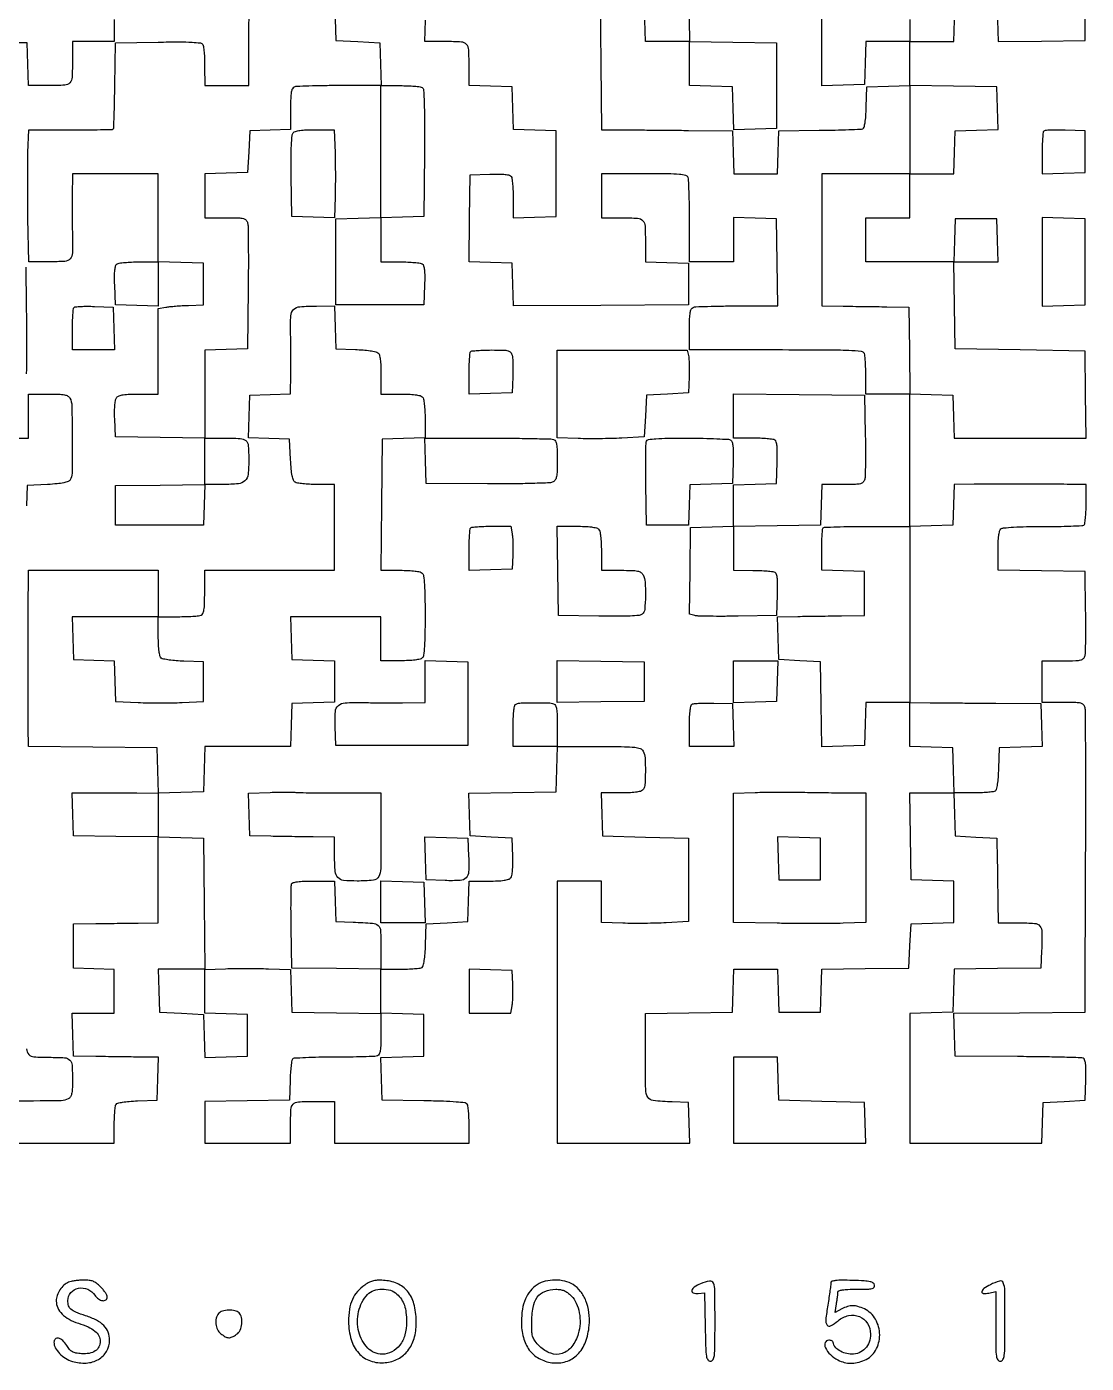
# Model space of a CAD drawing. Extents: x 156 to 936, y 95 to 969.
# Drawn here: x 479 to 936, y 95 to 671 of the extents above; entities that cross this region are included whole.
import ezdxf

# ---------------------------------------------------------------- set-up
doc = ezdxf.new("R2010")
doc.units = 0

msp = doc.modelspace()

# ---------------------------------------------------------------- linework, layer by layer
for points in [[(897.787816, 674.228074), (898.075632, 664.956148), (916.787816, 665.228074), (935.5, 665.5), (935.5, 703)], [(764.772065, 683.75), (765.044131, 665), (755.559591, 665), (746.075052, 665), (745.787526, 674.25)], [(860, 674.5), (860, 665), (850.537526, 665), (841.075052, 665), (840.787526, 655.75), (840.5, 646.5), (831.25, 646.212474), (822, 645.924948), (822, 664.924948), (822, 683.924948)]]:
    msp.add_lwpolyline(points)
for points in [[(726.5, 683.5), (726.765573, 655.25), (727.031147, 627), (736.265573, 626.942909, -0.000513), (741.072474, 626.90826, -0.000155), (748.368637, 626.845921, -0.000155), (756.548478, 626.77095, -0.000169), (764.5, 626.692909), (783.5, 626.5), (783.787526, 617.25), (784.075052, 608), (793.5, 608), (802.924948, 608), (803.212474, 617.25), (803.5, 626.5), (820.966527, 626.7261, 0.002462), (827.750087, 626.847322, 0.003696), (833.667646, 627.025995, 0.001539), (838.726185, 627.231768, 0.080844), (839.676915, 627.429515, 0.236839), (840.253534, 628.061932, 0.027582), (840.682128, 629.987394, 0.023653), (841.010207, 632.788974, 0.009092), (841.210388, 636.703415), (841.5, 645.5), (850.75, 645.787526), (860, 646.075052), (860, 627.037526), (860, 608), (841, 608), (822, 608), (822, 579.5), (822, 551), (831.25, 550.893608, -0.000291), (835.478046, 550.842519, -0.000167), (840.573437, 550.776284, -0.000167), (845.69257, 550.70632, -0.000279), (850, 550.643608), (859.5, 550.5), (859.772065, 531.75), (860.044131, 513), (850.522065, 513), (841, 513), (841, 520.918213, 0.00705), (840.955615, 524.066073, 0.008902), (840.821697, 526.9751, 0.007317), (840.631074, 529.400281, 0.06844), (840.393011, 530.418213, 0.284906), (839.15232, 531.359991, 0.013145), (833.631708, 531.735366, 0.009347), (824.076001, 531.954309, 0.001054), (802.393011, 532), (765, 532), (765, 540.893011, -0.00673), (765.062976, 545.571713, -0.034532), (765.311531, 548.154102, -0.06988), (765.782907, 549.653872, -0.192406), (766.581787, 550.393011, -0.081416), (767.75566, 550.635779, -0.002391), (772.822006, 550.821697, -0.004735), (778.806583, 550.955952, -0.00324), (785.603853, 551), (803.044131, 551), (802.772065, 569.75), (802.5, 588.5), (793.25, 588.787526), (784, 589.075052), (784, 579.537526), (784, 570), (774.5, 570), (765, 570), (765, 587.418213, 0.003244), (764.955951, 594.207024, 0.00474), (764.821697, 600.184475, 0.002396), (764.635772, 605.244542, 0.081401), (764.393011, 606.418213, 0.24904), (763.393178, 607.288503, 0.036273), (760.640441, 607.72025, 0.018295), (755.723448, 607.948927, 0.002472), (745.393011, 608), (727, 608), (727, 598.5), (727, 589), (735.893011, 589, -0.014732), (742.649006, 588.800898, -0.19511), (744.856224, 587.750156, -0.175559), (745.828717, 585.407908, -0.011491), (746, 577.955738), (746, 570.075052), (755.25, 569.787526), (764.5, 569.5), (764.5, 560.5), (764.5, 551.5), (726.787684, 551.238012), (689.075369, 550.976023), (688.787684, 560.238012), (688.5, 569.5), (679.228074, 569.787816), (669.956148, 570.075632), (670.228074, 588.787816), (670.5, 607.5), (678.914347, 607.793098, -0.008519), (682.914541, 607.864234, -0.027159), (685.5815, 607.721251, -0.039341), (687.340297, 607.389362, -0.187221), (688.149034, 606.793098, -0.110544), (688.472502, 605.893389, -0.009485), (688.732898, 603.445387, -0.01216), (688.918962, 600.480966, -0.009129), (688.984687, 597.212474), (689, 588.924948), (698.25, 589.212474), (707.5, 589.5), (707.5, 608), (707.5, 626.5), (698.287036, 626.787036), (689.074071, 627.074071), (688.787036, 636.287036), (688.5, 645.5), (679.25, 645.787526), (670, 646.075052), (670, 653.955738, 0.011516), (669.828279, 661.410229, 0.176009), (668.853421, 663.751728, 0.194755), (666.641353, 664.801631, 0.014613), (659.855485, 665), (650.924948, 665), (651.212474, 674.25)], [(517, 674.5), (517, 665), (508, 665), (499, 665), (499, 657.081787, -0.011384), (498.829682, 649.602344, -0.174757), (497.860252, 647.254332, -0.195866), (495.658129, 646.20038, -0.014889), (488.930537, 646), (480.075052, 646), (479.787526, 655.25), (479.5, 664.5), (470, 664.5)], [(612.212787, 674.726378), (612.5, 665.5), (622, 665), (631.5, 664.5), (631.787526, 655.25), (632.075052, 646), (640.287526, 645.984687, -0.008653), (643.521399, 645.922684, -0.011661), (646.44341, 645.747745, -0.008828), (648.858111, 645.503574, -0.112391), (649.711317, 645.199578, -0.240141), (650.341796, 644.131675, -0.006641), (650.611622, 638.593774, -0.00868), (650.758578, 630.450207, -0.002095), (650.711317, 616.96489), (650.5, 589.5), (641.25, 589.212474), (632, 588.924948), (632, 579.462474), (632, 570), (640.25, 569.984687, -0.00917), (643.504112, 569.918959, -0.012203), (646.45641, 569.732898, -0.00954), (648.894283, 569.472467, -0.110402), (649.793098, 569.149034, -0.187221), (650.389362, 568.340297, -0.039341), (650.721251, 566.5815, -0.027159), (650.864234, 563.914541, -0.008519), (650.793098, 559.914347), (650.5, 551.5), (631.5, 551.5), (612.5, 551.5), (612.5, 570), (612.5, 588.5), (622.21682, 588.785812), (631.93364, 589.071624), (631.967101, 617.535812), (632.000561, 646), (614.082068, 646, 0.003154), (607.101474, 645.955961, 0.004625), (600.962482, 645.821697, 0.002287), (595.759934, 645.635929, 0.081716), (594.581787, 645.393011, 0.192048), (593.783343, 644.6553, 0.07006), (593.311801, 643.160359, 0.034654), (593.06308, 640.587627, 0.006774), (593, 635.931944), (593, 627.077866), (584.25, 626.788933), (575.5, 626.5), (575, 617.5), (574.5, 608.5), (565.25, 608.212474), (556, 607.924948), (556, 598.462474), (556, 589), (564.980948, 589, -0.004688), (570.553411, 588.947756, -0.053462), (572.732073, 588.672728, -0.155867), (573.843151, 588.004233, -0.123193), (574.487784, 586.75, -0.053718), (574.691119, 585.09534, -0.001354), (574.783746, 577.523438, -0.002887), (574.817103, 568.625809, -0.001963), (574.756836, 558.5), (574.5, 532.5), (565.25, 532.212474), (556, 531.924948), (556, 512.962474), (556, 494), (563.918213, 494, -0.010726), (571.321647, 493.841162, -0.161669), (573.697051, 492.937637, -0.205585), (574.776255, 490.870965, -0.018934), (575, 484.96444, -0.023894), (574.686864, 478.415575, -0.174987), (573.365792, 475.624127, -0.173797), (570.56117, 474.310105, -0.023502), (563.967504, 474), (556.077866, 474), (555.788933, 465.25), (555.5, 456.5), (536.5, 456.5), (517.5, 456.5), (517.5, 465), (517.5, 473.5), (536.75, 473.771593), (556, 474.043186), (556, 484), (556, 493.956814), (536.75, 494.228407), (517.5, 494.5), (517.206229, 502.344796, -0.01153), (517.157498, 505.735348, -0.021342), (517.298867, 508.485252, -0.023545), (517.594776, 510.568167, -0.126804), (518.078674, 511.594796, -0.145524), (519.060853, 512.251072, -0.03848), (520.921657, 512.673265, -0.027148), (523.657348, 512.9254, -0.009406), (527.622445, 513), (536, 513), (536, 531.454687), (536, 549.909374), (539.25, 550.458774, -0.016338), (540.932722, 550.686972, -0.005182), (543.454687, 550.919024, -0.005167), (546.273082, 551.119626, -0.005727), (549, 551.254087), (555.5, 551.5), (555.5, 560.5), (555.5, 569.5), (545.75, 569.786212), (536, 570.072424), (536, 560.498686), (536, 550.924948), (526.75, 551.212474), (517.5, 551.5), (517.206902, 559.914347, -0.008519), (517.135766, 563.914541, -0.027159), (517.278749, 566.5815, -0.039341), (517.610638, 568.340297, -0.187221), (518.206902, 569.149034, -0.110402), (519.105717, 569.472467, -0.00954), (521.54359, 569.732898, -0.012203), (524.495888, 569.918959, -0.00917), (527.75, 569.984687), (536, 570), (536, 589), (536, 608), (517.5, 608), (499, 608), (498.892928, 598.25, 0.002324), (498.865958, 593.991442, 0.001688), (498.873969, 589.251429, 0.001704), (498.912094, 584.752375, 0.003733), (498.978743, 581.308058, -0.013111), (498.983155, 573.865277, -0.176226), (498.001322, 571.367271, -0.197289), (495.690895, 570.228743, -0.017071), (488.993223, 570), (480.121221, 570), (479.810611, 588.75, -0.002224), (479.715001, 596.640751, -0.001979), (479.684571, 604.844952, -0.001986), (479.715721, 612.224258, -0.006128), (479.817717, 617.211538), (480.135434, 626.923077), (498.195922, 626.923077, 0.001932), (505.146727, 626.949937, 0.003124), (511.060659, 627.032594, 0.000555), (516.273404, 627.143811, 0.193086), (516.629234, 627.295901, 0.189783), (516.784112, 627.651958, 0.000527), (516.965676, 632.968801, 0.003022), (517.12872, 638.997392, 0.001869), (517.251029, 646.084362), (517.5, 664.5), (535.926619, 664.773242, -0.003139), (545.125155, 664.85189, -0.013555), (550.589823, 664.716146, -0.01557), (554.126519, 664.421641, -0.226527), (555.161306, 663.773242, -0.110913), (555.48003, 662.885205, -0.009356), (555.736503, 660.450577, -0.012063), (555.919865, 657.502688, -0.009035), (555.984687, 654.25), (556, 646), (565.5, 646), (575, 646), (575, 664.333333, -0.00326), (575.046119, 671.40708, -0.005158), (575.187717, 677.468967, -0.001498)], [(460, 190), (517, 190), (517.015313, 197.75, -0.009121), (517.07711, 200.806269, -0.012155), (517.251296, 203.57771, -0.009471), (517.494844, 205.866303, -0.110752), (517.797157, 206.706033, -0.192561), (518.533237, 207.236162, -0.02067), (520.63313, 207.666992, -0.020911), (523.460658, 208.005667, -0.010674), (527.031844, 208.206033), (535.5, 208.5), (535.787526, 217.75), (536.075052, 227), (527.287526, 227.106392, -0.000252), (523.238483, 227.157453, -0.000139), (518.290711, 227.223716, -0.000139), (513.275305, 227.29367, -0.000223), (509, 227.356392), (499.5, 227.5), (499.212474, 236.75), (498.924948, 246), (507.962474, 246), (517, 246), (517, 255.461067), (517, 264.922134), (508.25, 265.211067), (499.5, 265.5), (499.5, 275), (499.5, 284.5), (509, 284.643608, -0.000218), (513.272687, 284.706331, -0.000136), (518.279688, 284.776284, -0.000137), (523.215497, 284.842549, -0.000248), (527.25, 284.893608), (536, 285), (536, 303.536212), (536, 322.072424), (545.75, 321.786212), (555.5, 321.5), (555.765573, 293.25), (556.031147, 265), (545.978047, 265), (535.924948, 265), (536.212474, 255.75), (536.5, 246.5), (546, 246), (555.5, 245.5), (555.788016, 236.212977), (556.076031, 226.925954), (565.288016, 227.212977), (574.5, 227.5), (574.5, 236.5), (574.5, 245.5), (565.25, 245.787526), (556, 246.075052), (556, 255.5), (556, 264.924948), (564.97907, 265.212474, -0.005383), (569.101282, 265.300066, -0.00303), (574.106551, 265.322197, -0.003023), (579.159807, 265.283372, -0.004941), (583.442441, 265.18224), (592.926742, 264.86448), (593.213371, 255.68224), (593.5, 246.5), (612.75, 246.228407), (632, 245.956814), (632, 237.085396, -0.007083), (631.935807, 232.554361, -0.032145), (631.691749, 229.926298, -0.059769), (631.248024, 228.361207, -0.204983), (630.506166, 227.64074, -0.081706), (629.391267, 227.410838, -0.002225), (624.40274, 227.231881, -0.004554), (618.519883, 227.100667, -0.0031), (611.826267, 227.053852, 0.004215), (605.182972, 226.992569, 0.006566), (599.460743, 226.816346, 0.002406), (594.566797, 226.577675, 0.185033), (593.864492, 226.264492, 0.161389), (593.545252, 225.628768, 0.007609), (593.230169, 223.221419, 0.011873), (592.963526, 220.305251, 0.008199), (592.794391, 216.994391), (592.5, 208.5), (574.25, 208.227441), (556, 207.954883), (556, 198.977441), (556, 190), (574.5, 190), (593, 190), (593, 197.418213, -0.01257), (593.178205, 204.50542, -0.179949), (594.159562, 206.785965, -0.190034), (596.370658, 207.807402, -0.014293), (603.106989, 208), (612, 208), (612, 199), (612, 190), (641, 190), (670, 190), (669.984687, 197.75, 0.009266), (669.921975, 200.807708, 0.012305), (669.745063, 203.583601, 0.009669), (669.497516, 205.875507, 0.110202), (669.190449, 206.726088, 0.223435), (668.222567, 207.339909, 0.01141), (664.426015, 207.731244, 0.01247), (658.909881, 208.034694, 0.003691), (650.455762, 208.226088), (632.5, 208.5), (632.212977, 217.711984), (631.925954, 226.923969), (641.212977, 227.211984), (650.5, 227.5), (650.5, 236.5), (650.5, 245.5), (641.25, 245.787526), (632, 246.075052), (632, 255.537526), (632, 265), (640.25, 265.015313, 0.008591), (643.498009, 265.077158, 0.011595), (646.431384, 265.251635, 0.008743), (648.855762, 265.495093, 0.112618), (649.707902, 265.798312, 0.195149), (650.24575, 266.552989, 0.020215), (650.673305, 268.737125, 0.020298), (651.008289, 271.707636, 0.009786), (651.207902, 275.532999), (651.5, 284.5), (660.5, 285), (669.5, 285.5), (669.788933, 294.25), (670.077866, 303), (678.416488, 303, 0.009474), (682.360338, 303.074737, 0.027227), (685.085567, 303.327094, 0.03855), (686.940872, 303.749463, 0.145302), (687.921326, 304.405204, 0.126804), (688.405224, 305.431833, 0.023545), (688.701133, 307.514748, 0.021342), (688.842502, 310.264652, 0.01153), (688.793771, 313.655204), (688.5, 321.5), (679.5, 322), (670.5, 322.5), (670.212768, 331.727798), (669.925536, 340.955596), (688.712768, 341.227798), (707.5, 341.5), (707.786212, 351.25), (708.072424, 361), (726.001028, 361, -0.002155), (736.960232, 360.952766, -0.023261), (741.384548, 360.708594, -0.064996), (743.720129, 360.158147, -0.181488), (744.964816, 359.065741, -0.107088), (745.817478, 356.078409, -0.018612), (745.979465, 350.178425, -0.015314), (745.740238, 344.259859, -0.180517), (744.8, 342.2, -0.145015), (743.858679, 341.688958, -0.021051), (741.684979, 341.321964, -0.020283), (738.809501, 341.078116, -0.01101), (735.262474, 341), (726.924948, 341), (727.212474, 331.75), (727.5, 322.5), (746, 322), (764.5, 321.5), (764.5, 303.5), (764.5, 285.5), (755, 285, -0.006705), (750.692462, 284.831176, -0.004022), (745.573437, 284.74047, -0.004027), (740.478127, 284.732216, -0.007), (736.25, 284.81862), (727, 285.13724), (727, 294.06862), (727, 303), (717.5, 303), (708, 303), (708, 246.5), (708, 190), (736.538933, 190), (765.077866, 190), (764.788933, 198.75), (764.5, 207.5), (757.5, 207.754332, -0.016278), (749.347308, 208.316693, -0.239933), (747.005638, 209.82552, -0.128875), (746.106647, 213.059826, -0.003693), (746, 227.496987), (746, 245.955869), (764.75, 246.227935), (783.5, 246.5), (783.787526, 255.75), (784.075052, 265), (793.5, 265), (802.924948, 265), (803.212474, 255.75), (803.5, 246.5), (812.5, 246.5), (821.5, 246.5), (821.787236, 255.728072), (822.074471, 264.956143), (840.787236, 265.228072), (859.5, 265.5), (860, 275), (860.5, 284.5), (869.75, 284.787526), (879, 285.075052), (879, 294), (879, 302.924948), (869.75, 303.212474), (860.5, 303.5), (860.227935, 322.25), (859.955869, 341), (869.440409, 341), (878.924948, 341), (879.212474, 331.75), (879.5, 322.5), (888.5, 322), (897.5, 321.5), (897.670976, 312, -0.000662), (897.742218, 307.72731, -0.000413), (897.814941, 302.720312, -0.000414), (897.878466, 297.784501, -0.000753), (897.920976, 293.75), (898, 285), (906.980948, 285, -0.017192), (913.752097, 284.767116, -0.20709), (916.017836, 283.595696, -0.171789), (916.939951, 281.02952, -0.011142), (916.798618, 272.988223), (916.5, 265.5), (897.787236, 265.228072), (879.074471, 264.956143), (878.787236, 255.728072), (878.5, 246.5), (869.25, 246.212474), (860, 245.924948), (860, 217.962474), (860, 190), (888.461067, 190), (916.922134, 190), (917.211067, 198.75), (917.5, 207.5), (926.5, 208), (935.5, 208.5), (935.789171, 217.266353, 0.006923), (935.874706, 221.737252, 0.031587), (935.724384, 224.331896, 0.05872), (935.34855, 225.878878, 0.215432), (934.656668, 226.578255, 0.084391), (933.538411, 226.802637, 0.000928), (925.760283, 227.018802, 0.00287), (916.767815, 227.200363, 0.001862), (906.367496, 227.311901), (879.5, 227.5), (879.212681, 236.734363), (878.925362, 245.968727), (907.212681, 246.234363), (935.5, 246.5), (935.773353, 311, 0.0008), (935.838997, 335.887072, 0.001267), (935.807077, 357.214063, 0.00027), (935.721383, 375.962205, 0.057926), (935.504301, 377.75, 0.122696), (934.850316, 379.003959, 0.154689), (933.732751, 379.672269, 0.053344), (931.549255, 379.947567, 0.004708), (925.980948, 380), (917, 380), (917, 389), (917, 398), (925.980948, 398, 0.004723), (931.546285, 398.052569, 0.05326), (933.733241, 398.32806, 0.153853), (934.855448, 398.996239, 0.122337), (935.516124, 400.25, 0.054093), (935.724896, 401.805286, 0.002845), (935.823778, 406.832812, 0.00446), (935.854068, 412.824029, 0.003227), (935.785177, 419.5), (935.5, 436.5), (916.75, 436.772065), (898, 437.044131), (898, 445.399621, -0.010029), (898.075369, 449.156896, -0.023875), (898.320385, 451.938604, -0.029204), (898.707951, 453.911367, -0.157712), (899.285523, 454.822, -0.152615), (900.427684, 455.291266, -0.006939), (904.696615, 455.603715, -0.009969), (910.220215, 455.820614, -0.004828), (917.291124, 455.888889, 0.003431), (923.771027, 455.933358, 0.005239), (929.391783, 456.06942, 0.002047), (934.200439, 456.255964, 0.128375), (935.005601, 456.503461, 0.218923), (935.399149, 457.096126, 0.01144), (935.707895, 459.417042, 0.016347), (935.927867, 462.280057, 0.010998), (936, 465.559017), (936, 474), (927.75, 474.065134, 0.000915), (916.80417, 474.13153, 0.000876), (905.700205, 474.159117, 0.000915), (895.577626, 474.148001, 0.001977), (887.788933, 474.094396), (879.077866, 474), (878.788933, 465.25), (878.5, 456.5), (869.25, 456.212474), (860, 455.924948), (860, 484.5), (860, 513.075052), (869.25, 512.787526), (878.5, 512.5), (878.787526, 503.25), (879.075052, 494), (907.559591, 494), (936.044131, 494), (935.772065, 512.75), (935.5, 531.5), (907.5, 532), (879.5, 532.5), (879.227935, 551.25), (878.955869, 570), (888.515461, 570), (898.075052, 570), (897.787526, 579.25), (897.5, 588.5), (888.5, 588.5), (879.5, 588.5), (879.212474, 579.25), (878.924948, 570), (859.962474, 570), (841, 570), (841, 579.5), (841, 589), (850.5, 589), (860, 589), (860, 598.5), (860, 608), (869.462474, 608), (878.924948, 608), (879.212474, 617.25), (879.5, 626.5), (888.787023, 626.788016), (898.074046, 627.076031), (897.787023, 636.288016), (897.5, 645.5), (878.75, 645.772065), (860, 646.044131), (860, 655.522065), (860, 665), (869.462474, 665), (878.924948, 665), (879.212474, 674.25)], [(478.833545, 567.770106, -0.000586), (479.053557, 552.916374, -0.00308), (479.169882, 537.359437, -0.00305), (479.095222, 521.75)], [(470, 494), (480, 494), (480, 503.5), (480, 513), (488.464816, 513, -0.007043), (493.098911, 512.934717, -0.040111), (495.546769, 512.668446, -0.084103), (496.993602, 512.12989, -0.13971), (497.892275, 511.201287, -0.119378), (498.724937, 507.990793, -0.00329), (498.863609, 493.474729, -0.00297), (498.820181, 478.847477, -0.13666), (497.996922, 475.990387, -0.166373), (497.115903, 475.264897, -0.039252), (495.257612, 474.729137, -0.027352), (492.451272, 474.312055, -0.009007), (488.289338, 474), (479.5, 473.5), (479.211067, 464.75)], [(479.169516, 230.606774, 0.173918), (480.134562, 228.257297, 0.196524), (482.3277, 227.201771, 0.015117), (489, 227, -0.014129), (495.625256, 226.812748, -0.184867), (497.828636, 225.823177, -0.183853), (498.814208, 223.612818, -0.013947), (499, 216.953396, -0.009764), (498.927673, 213.250138, -0.048364), (498.646011, 211.187399, -0.093032), (498.083063, 209.919623, -0.11956), (497.135053, 209.072278, -0.120266), (494.139701, 208.301011, -0.001024), (470.117256, 208.0468, -0.001282)]]:
    msp.add_lwpolyline(points, format="xyb")
for points in [[(802.5, 646), (802.5, 627.5), (793.288016, 627.212977), (784.076031, 626.925954), (783.788016, 636.212977), (783.5, 645.5), (774.25, 645.787526), (765, 646.075052), (765, 655.559591), (765, 665.044131), (783.75, 664.772065), (802.5, 664.5)], [(917, 570), (917, 550.924948), (926.25, 551.212474), (935.5, 551.5), (935.5, 570), (935.5, 588.5), (926.25, 588.787526), (917, 589.075052)], [(745.5, 389), (745.5, 380.5), (726.75, 380.227935), (708, 379.955869), (708, 389), (708, 398.044131), (726.75, 397.772065), (745.5, 397.5)], [(802.788933, 389.25), (802.5, 380.5), (793.25, 380.212474), (784, 379.924948), (784, 388.962474), (784, 398), (793.538933, 398), (803.077866, 398)], [(803.211971, 312.788029), (803.5, 303.5), (812.5, 303.5), (821.5, 303.5), (821.5, 312.5), (821.5, 321.5), (812.211971, 321.788029), (802.923942, 322.076058)], [(650.788933, 293.75), (651.077866, 285), (641.538933, 285), (632, 285), (632, 294.037526), (632, 303.075052), (641.25, 302.787526), (650.5, 302.5)], [(784, 208.5), (784, 190), (812.538933, 190), (841.077866, 190), (840.788933, 198.75), (840.5, 207.5), (822, 208), (803.5, 208.5), (803.212474, 217.75), (802.924948, 227), (793.462474, 227), (784, 227)]]:
    msp.add_lwpolyline(points, close=True)
for points in [[(612.183587, 617.075991, -0.004672), (612.284114, 612.614482, -0.002923), (612.322449, 607.390212, -0.002933), (612.299933, 602.24294, -0.005339), (612.211984, 598.038968), (611.923969, 588.925954), (602.711984, 589.212977), (593.5, 589.5), (593.285999, 606.940913, -0.004306), (593.257989, 614.601155, -0.010385), (593.403766, 620.266298, -0.008096), (593.668561, 624.484768, -0.154677), (594.158444, 625.690913, -0.155054), (595.082057, 626.28346, -0.031097), (597.022289, 626.677942, -0.024624), (599.781265, 626.924619, -0.009984), (603.556031, 627), (611.867173, 627)], [(917.702644, 626.369311, 0.173388), (917.422777, 625.777963, 0.006353), (917.206402, 623.267253, 0.010931), (917.050962, 620.245903, 0.007385), (917, 616.795808), (917, 607.924948), (926.25, 608.212474), (935.5, 608.5), (935.5, 617.5), (935.5, 626.5), (926.952644, 626.785977, 0.007913), (923.626528, 626.84459, 0.011703), (920.709672, 626.781547, 0.007016), (918.290922, 626.638564, 0.179987)], [(612.212474, 541.75), (612.5, 532.5), (620.950164, 532.206324, -0.011302), (624.281363, 532.015093, -0.014976), (627.299919, 531.682026, -0.012295), (629.772011, 531.271826, -0.126595), (630.700164, 530.833879, -0.156365), (631.287489, 529.913227, -0.030268), (631.679019, 527.952749, -0.024242), (631.92478, 525.171204, -0.009913), (632, 521.377555), (632, 513), (640.3, 513, -0.011084), (643.828493, 512.92177, -0.020332), (646.693122, 512.677711, -0.021091), (648.860329, 512.310542, -0.144849), (649.8, 511.8, -0.144849), (650.310542, 510.860329, -0.021091), (650.677711, 508.693122, -0.020332), (650.92177, 505.828493, -0.011084), (651, 502.3), (651, 494), (677.918213, 494, -0.002105), (688.349147, 493.956086, -0.003219), (697.39385, 493.821697, -0.001141), (705.185299, 493.637974, -0.085344), (706.418213, 493.393011, -0.187357), (707.210871, 492.673841, -0.072351), (707.684529, 491.240199, -0.036286), (707.935508, 488.790701, -0.007391), (708, 484.428195, -0.007163), (707.934399, 479.849336, -0.040769), (707.666908, 477.430633, -0.085355), (707.12482, 475.998863, -0.137651), (706.190531, 475.101969, -0.113634), (704.694936, 474.69593, -0.002754), (697.487613, 474.455871, -0.005571), (688.673619, 474.309141, -0.003108), (677.940531, 474.316785), (651.5, 474.5), (651.213341, 484.287041), (650.926682, 494.074081), (641.713341, 493.787041), (632.5, 493.5), (632.234427, 465.25), (631.968853, 437), (640.284427, 437, -0.011053), (643.820611, 436.921818, -0.020312), (646.689743, 436.677846, -0.021074), (648.859644, 436.31075, -0.144918), (649.8, 435.8, -0.169764), (650.377171, 434.602345, -0.01182), (650.714912, 430.822588, -0.012304), (650.935516, 425.428325, -0.004067), (651, 417.5, -0.004067), (650.935516, 409.571675, -0.012304), (650.714912, 404.177412, -0.01182), (650.377171, 400.397655, -0.169764), (649.8, 399.2, -0.144849), (648.860329, 398.689458, -0.021091), (646.693122, 398.322289, -0.020332), (643.828493, 398.07823, -0.011084), (640.3, 398), (632, 398), (632, 407.5), (632, 417), (612.462474, 417), (592.924948, 417), (593.212474, 407.75), (593.5, 398.5), (602.75, 398.212474), (612, 397.924948), (612, 389), (612, 380.075052), (602.75, 379.787526), (593.5, 379.5), (593.212474, 370.25), (592.924948, 361), (574.498686, 361), (556.072424, 361), (555.786212, 351.25), (555.5, 341.5), (545.75, 341.213788), (536, 340.927576), (536, 331.465459), (536, 322.003343), (517.75, 322.251671), (499.5, 322.5), (499.212474, 331.75), (498.924948, 341), (508.212474, 341.093918, -0.002292), (512.440417, 341.117289, -0.001345), (517.499906, 341.108453, -0.001345), (522.559358, 341.072398, -0.002292), (526.787206, 341.011515), (536.074412, 340.835194), (535.787206, 350.667597), (535.5, 360.5), (507.75, 360.765819), (480, 361.031637), (479.934866, 369.265819, -0.000988), (479.86771, 380.582978, -0.000842), (479.840553, 392.522953, -0.000792), (479.853129, 405.203334, -0.000649), (479.905604, 418.75), (480, 437), (508, 437), (536, 437), (536, 427), (536, 417), (544.418213, 417, 0.006641), (547.757628, 417.044357, 0.008515), (550.828225, 417.178303, 0.006804), (553.386579, 417.368566, 0.069754), (554.418213, 417.606989, 0.196891), (555.222504, 418.364137, 0.067576), (555.691745, 419.926179, 0.033028), (555.938279, 422.632466, 0.006203), (556, 427.606989), (556, 437), (584, 437), (612, 437), (612, 455.5), (612, 474), (604.25, 474.015313, -0.011197), (601.172568, 474.090323, -0.014181), (598.335938, 474.303824, -0.012226), (595.992877, 474.605231, -0.102852), (595, 474.975975, -0.163338), (594.26927, 475.871102, -0.039565), (593.730792, 477.731653, -0.027446), (593.31272, 480.540551, -0.009013), (593, 484.710662), (592.5, 493.5), (583.712997, 493.789473), (574.925993, 494.078945), (575.212997, 503.289473), (575.5, 512.5), (584.25, 512.788933), (593, 513.077866), (593.122144, 521.788933, 0.00309), (593.15347, 525.784372, 0.001746), (593.144594, 530.628082, 0.001743), (593.101552, 535.513192, 0.002862), (593.027048, 539.647092, -0.018983), (593.127732, 546.728397, -0.183811), (594.319914, 549.428835, -0.180605), (597.016422, 550.679016, -0.01821), (604.212474, 550.969591), (611.924948, 551)], [(516.787526, 541.25), (517.075052, 532), (508.037526, 532), (499, 532), (499, 540.833333, -0.007429), (499.05105, 544.269125, -0.010988), (499.206746, 547.278621, -0.006414), (499.423524, 549.778731, -0.173222), (499.703816, 550.370483, -0.17855), (500.286747, 550.639255, -0.007766), (502.564452, 550.783202, -0.012381), (505.319749, 550.846095, -0.008434), (508.453816, 550.787149), (516.5, 550.5)], [(688.53186, 529.729083, -0.045288), (688.735265, 528.430652, -0.00895), (688.846004, 526.075142, -0.009416), (688.874264, 523.317546, -0.008627), (688.800912, 520.479083), (688.5, 513.5), (679.25, 513.212474), (670, 512.924948), (670, 521.795808, -0.007009), (670.048332, 525.243385, -0.010438), (670.195833, 528.256685, -0.00583), (670.400781, 530.767459, -0.174822), (670.666667, 531.333333, -0.173043), (671.226591, 531.598788, -0.00648), (673.57982, 531.804167, -0.011049), (676.413417, 531.951642, -0.007476), (679.647615, 532, -0.005348), (684.764113, 531.945275, -0.057278), (686.818035, 531.664578, -0.156921), (687.887372, 530.991836, -0.113491)], [(764.544203, 529.679903, -0.045743), (764.743032, 528.403091, -0.008792), (764.84963, 526.060695, -0.009297), (764.875177, 523.313941, -0.008449), (764.800912, 520.479083), (764.5, 513.5), (755.5, 513), (746.5, 512.5), (746, 503.5), (745.5, 494.5), (735.767377, 494, -0.006439), (731.386267, 493.831458, -0.004007), (726.244858, 493.74116, -0.004019), (721.171344, 493.733499, -0.007263), (717.017377, 493.820969), (708, 494.141938), (708, 513.021789), (708, 531.901639), (735.993291, 531.901639), (763.986583, 531.901639)], [(840.785177, 495.5, -0.003227), (840.854068, 488.824029, -0.00446), (840.823778, 482.832812, -0.002845), (840.724896, 477.805286, -0.054093), (840.516124, 476.25, -0.121966), (839.856783, 474.996552, -0.153993), (838.737651, 474.3284, -0.053456), (836.558163, 474.052686, -0.004756), (831.019881, 474), (822.077866, 474), (821.788933, 465.25), (821.5, 456.5), (802.75, 456.227935), (784, 455.955869), (784, 446.477935), (784, 437), (792.25, 436.984687, -0.009158), (795.503986, 436.919039, -0.01219), (798.455895, 436.733216, -0.009524), (800.89348, 436.473134, -0.110447), (801.791346, 436.150117, -0.190691), (802.391596, 435.324421, -0.03736), (802.721257, 433.481964, -0.025891), (802.863419, 430.674656, -0.007874), (802.791346, 426.41543), (802.5, 417.5), (786, 417.214485, -0.003365), (779.514086, 417.145908, -0.004617), (773.679482, 417.177364, -0.00302), (768.787725, 417.278471, -0.0538), (767.228025, 417.489052), (764.95605, 418.049135), (765.228025, 436.774567), (765.5, 455.5), (774.75, 455.787526), (784, 456.075052), (784, 465), (784, 473.924948), (793.25, 474.212474), (802.5, 474.5), (802.791346, 483.41543, 0.007874), (802.863419, 487.674656, 0.025891), (802.721257, 490.481964, 0.03736), (802.391596, 492.324421, 0.190691), (801.791346, 493.150117, 0.110447), (800.89348, 493.473134, 0.009524), (798.455895, 493.733216, 0.01219), (795.503986, 493.919039, 0.009158), (792.25, 493.984687), (784, 494), (784, 503.515573), (784, 513.031147), (812.25, 512.765573), (840.5, 512.5)], [(782.791346, 493.150117, -0.190691), (783.391596, 492.324421, -0.03736), (783.721257, 490.481964, -0.025891), (783.863419, 487.674656, -0.007874), (783.791346, 483.41543), (783.5, 474.5), (774.288393, 474.212982), (765.076786, 473.925964), (764.788393, 465.212982), (764.5, 456.5), (755.5, 456.5), (746.5, 456.5), (746.225464, 473.964868, -0.00274), (746.155987, 480.750713, -0.004104), (746.176436, 486.676938, -0.001758), (746.253208, 491.73586, -0.087149), (746.444079, 492.714868, -0.272765), (747.276729, 493.377001, -0.016982), (750.535033, 493.721308, -0.014693), (755.616447, 493.93452, -0.003359), (764.218615, 493.984687, -0.004414), (770.934479, 493.919446, -0.006591), (776.802926, 493.733216, -0.00313), (781.769981, 493.47885, -0.127667)], [(688.515505, 452.75, -0.028289), (688.728227, 451.094853, -0.009836), (688.852282, 448.692187, -0.009734), (688.885353, 446.035476, -0.011185), (688.810818, 443.5), (688.5, 437.5), (679.25, 437.212474), (670, 436.924948), (670, 445.795808, -0.007009), (670.048332, 449.243385, -0.010438), (670.195833, 452.256685, -0.00583), (670.400781, 454.767459, -0.174822), (670.666667, 455.333333, -0.172953), (671.226294, 455.598767, -0.006513), (673.572106, 455.804167, -0.011079), (676.397224, 455.951641, -0.007499), (679.621354, 456), (687.909374, 456)], [(725.8, 454.8, -0.144849), (726.310542, 453.860329, -0.021091), (726.677711, 451.693122, -0.020332), (726.92177, 448.828493, -0.011084), (727, 445.3), (727, 437), (735.464816, 437, -0.006724), (740.241493, 436.935765, -0.043519), (742.632503, 436.6623, -0.095437), (744.034129, 436.084258, -0.125133), (744.964816, 435.065741, -0.106781), (745.872686, 431.89229, -0.021577), (746.00678, 425.995696, -0.017557), (745.679997, 420.115843, -0.199444), (744.618471, 418.098322, -0.151969), (743.323087, 417.56419, -0.010742), (739.372241, 417.295194, -0.01151), (733.824314, 417.16492, -0.00406), (725.868471, 417.225877), (708.5, 417.5), (708.228407, 436.75), (707.956814, 456), (716.278407, 456, -0.011041), (719.817564, 455.921836, -0.020304), (722.688436, 455.677898, -0.021068), (724.859379, 455.31083, -0.144945)], [(860, 417.965389), (860, 380), (868.75, 379.913592, 0.000201), (873.384629, 379.869685, 0.000056), (880.657812, 379.804511, 0.000056), (888.89259, 379.732562, 0.000059), (897, 379.663592), (916.5, 379.5), (916.787023, 370.288016), (917.074046, 361.076031), (907.787023, 360.788016), (898.5, 360.5), (898.207902, 351.532999, -0.009786), (898.008289, 347.707636, -0.020298), (897.673305, 344.737125, -0.020215), (897.24575, 342.552989, -0.195149), (896.707902, 341.798312, -0.112486), (895.856556, 341.495125, -0.008794), (893.442021, 341.251635, -0.011635), (890.520344, 341.07716, -0.008629), (887.286212, 341.015313), (879.072424, 341), (878.786212, 350.75), (878.5, 360.5), (869.25, 360.787526), (860, 361.075052), (860, 370.537526), (860, 380), (850.537526, 380), (841.075052, 380), (840.787526, 370.75), (840.5, 361.5), (831.272703, 361.212775), (822.045405, 360.925549), (821.772703, 379.212775), (821.5, 397.5), (812.5, 398), (803.5, 398.5), (803.212474, 407.75), (802.924948, 417), (811.712474, 417.128301, -0.000211), (815.79526, 417.186185, -0.000112), (820.856164, 417.254662, -0.000111), (826.032058, 417.322383, -0.000173), (830.5, 417.378301), (840.5, 417.5), (840.5, 427), (840.5, 436.5), (831.25, 436.787526), (822, 437.075052), (822, 445.870859, -0.006643), (822.045388, 449.286842, -0.009951), (822.183983, 452.266881, -0.005333), (822.376198, 454.7569, -0.176214), (822.626325, 455.292992, -0.188796), (823.207129, 455.546947, -0.001437), (828.465934, 455.737017, -0.005048), (834.537988, 455.877653, -0.003187), (841.626325, 455.925047), (860, 455.930777)], [(499.212474, 407.75), (499.5, 398.5), (508.211627, 398.211627), (516.923254, 397.923254), (517.211627, 389.211627), (517.5, 380.5), (527.268085, 380, 0.007925), (531.677833, 379.844307, 0.00486), (536.87867, 379.79375, 0.004872), (542.028549, 379.843928, 0.008655), (546.268085, 380), (555.5, 380.5), (555.5, 389), (555.5, 397.5), (547.049836, 397.793676, -0.011302), (543.718637, 397.984907, -0.014976), (540.700081, 398.317974, -0.012295), (538.227989, 398.728174, -0.126595), (537.299836, 399.166121, -0.156365), (536.712511, 400.086773, -0.030268), (536.320981, 402.047251, -0.024242), (536.07522, 404.828796, -0.009913), (536, 408.622445), (536, 417), (517.462474, 417), (498.924948, 417)], [(669.5, 379.5), (669.5, 361.5), (641, 361.5), (612.5, 361.5), (612.210468, 369.693659, -0.026723), (612.325194, 376.027472, -0.196229), (613.640289, 378.687994, -0.16974), (616.558467, 379.880407, -0.019002), (623.839686, 379.979716, 0.003302), (627.467182, 379.915298, 0.001593), (632.113845, 379.878288, 0.00158), (636.957968, 379.870451, 0.002267), (641.25, 379.896533), (651, 380), (651, 389.037526), (651, 398.075052), (660.25, 397.787526), (669.5, 397.5)], [(706.418213, 379.393011, -0.192406), (707.217093, 378.653872, -0.06988), (707.688469, 377.154102, -0.034532), (707.937024, 374.571713, -0.00673), (708, 369.893011), (708, 361), (698.5, 361), (689, 361), (689, 369.916667, -0.008266), (689.067874, 374.021966, -0.024717), (689.299188, 376.819848, -0.032039), (689.668333, 378.679382, -0.236055), (690.25, 379.337719, -0.087965), (692.448695, 379.801874, -0.007288), (698.311475, 379.907393, -0.007415), (704.167873, 379.84057, -0.085248)], [(783.787526, 370.25), (784.075052, 361), (774.537526, 361), (765, 361), (765, 369.916667, -0.008303), (765.068099, 374.017187, -0.024614), (765.299725, 376.820826, -0.031738), (765.669018, 378.689569, -0.232986), (766.25, 379.356866, -0.08407), (767.100026, 379.554893, -0.00628), (769.482813, 379.670739, -0.008556), (772.344709, 379.724863, -0.006392), (775.5, 379.690199), (783.5, 379.5)], [(614.081787, 341), (632, 341), (632, 322.616631, -0.003907), (631.888651, 308.366741, -0.117736), (631.008032, 304.918251, -0.252182), (628.702777, 303.366998, -0.023982), (621.684259, 303.013655, -0.02558), (615.876319, 303.297316, -0.183742), (613.410133, 304.529588, -0.167168), (612.259874, 307.156598, -0.020362), (612, 313.535184), (612, 322), (602.75, 322.051866, -0.001265), (598.556383, 322.08599, -0.000758), (593.573438, 322.146698, -0.000758), (588.614249, 322.222157, -0.00132), (584.5, 322.301866), (575.5, 322.5), (575.212977, 331.711984), (574.925954, 340.923969), (584.212977, 341.245357, -0.003281), (587.867373, 341.347818, -0.004472), (591.16315, 341.389097, -0.002984), (593.925968, 341.382502, -0.050366), (594.831787, 341.283373, 0.047857), (595.826967, 341.16942, 0.000912), (601.035837, 341.083241, 0.002206), (607.118858, 341.020532, 0.001474)], [(831.75, 341.063793), (841, 341), (841, 313.036212), (841, 285.072424), (831.25, 284.786212, -0.005573), (826.247186, 284.695144, -0.001813), (818.85625, 284.669796, -0.001807), (810.643566, 284.70109, -0.002035), (802.75, 284.791817), (784, 285.083634), (784, 313.004291), (784, 340.924948), (793.25, 341.212474, -0.004156), (797.51219, 341.309506, -0.002297), (802.720312, 341.360841, -0.002289), (807.999661, 341.364454, -0.003681), (812.5, 341.313793, 0.000868), (817.000323, 341.237811, 0.00054), (822.279688, 341.163546, 0.000542), (827.487862, 341.101549, 0.000981)], [(669.793771, 313.655204, -0.019645), (669.781389, 306.978805, -0.185166), (668.666193, 304.394058, -0.189669), (666.123234, 303.251102, -0.020771), (659.596055, 303.212045), (651.5, 303.5), (651.211971, 312.788029), (650.923942, 322.076058), (660.211971, 321.788029), (669.5, 321.5)], [(612.211067, 294.25), (612.5, 285.5), (620, 285.24697, -0.008662), (628.399238, 284.817832, -0.167509), (630.76621, 283.816233, -0.199148), (631.812795, 281.623942, -0.013062), (632, 274.459355), (632, 264.956814), (612.75, 265.228407), (593.5, 265.5), (593.26398, 283, -0.002512), (593.206464, 289.796851, -0.003774), (593.23084, 295.726562, -0.001568), (593.30586, 300.797076, -0.082915), (593.482595, 301.75, -0.24473), (594.11988, 302.334165, -0.032601), (595.968484, 302.702609, -0.024819), (598.772767, 302.932865, -0.008075), (602.929682, 303), (611.922134, 303)], [(670, 255.537526), (670, 246), (678.954687, 246), (687.909374, 246), (688.515505, 249.25, 0.028289), (688.728227, 250.905147, 0.009836), (688.852282, 253.307812, 0.009734), (688.885353, 255.964524, 0.011185), (688.810818, 258.5), (688.5, 264.5), (679.25, 264.787526), (670, 265.075052)], [(497.356999, 130.008419, 0.087381), (495.329625, 128.743334, 0.063599), (493.590588, 126.7265, 0.063181), (492.403738, 124.321006, 0.083229), (492, 121.912352, 0.108294), (492.648439, 118.953577, 0.08862), (494.503266, 116.289931, 0.073594), (497.516332, 114.052079, 0.046668), (501.554338, 112.351349, -0.029786), (505.757374, 110.745678, -0.06552), (508.674734, 108.935592, -0.091904), (510.395234, 106.898435, -0.130237), (511, 104.616032, -0.118708), (510.41686, 102.194451, -0.128115), (508.804289, 100.383298, -0.104892), (506.220685, 99.352951, -0.060663), (502.865872, 99.187508, -0.027239), (500.493082, 99.488957, -0.081596), (498.958801, 100.038018, -0.089338), (497.759084, 101.017538, -0.036978), (496.513666, 102.71148, 0.061947), (494.779923, 104.838919, 0.128357), (492.920872, 105.873813, 0.259966), (491.593285, 105.52628, 0.204296), (491, 104.134859, 0.127823), (491.607675, 101.796683, 0.064939), (493.430568, 99.339289, 0.060176), (496.030054, 97.225719, 0.067944), (498.957187, 95.894681, 0.086584), (504.946208, 95.182497, 0.116006), (510.176437, 96.716855, 0.132584), (513.706267, 100.208549, 0.132568), (515, 105.002294, 0.089364), (514.372734, 108.483863, 0.10476), (512.578762, 111.312071, 0.082965), (509.415537, 113.624332, 0.037623), (504.657567, 115.582652, -0.014874), (500.414149, 117.10757, -0.082776), (498.345418, 118.347377, -0.141487), (497.341864, 119.863856, -0.076019), (497, 122.099392, -0.180728), (498.282922, 125.532788, -0.167255), (501.548383, 127.420561, -0.150774), (505.557787, 126.991638, -0.147273), (508.672432, 124.37718, 0.09153), (510.168063, 122.811725, 0.119706), (511.994514, 122.066554, 0.194625), (513.395249, 122.402438, 0.242334), (514, 123.576923, 0.115959), (513.812648, 124.373898, 0.028583), (513.141346, 125.549279, 0.027718), (512.195777, 126.842082, 0.024625), (511.076923, 128.076923, 0.032869), (509.388151, 129.557145, 0.069679), (507.877367, 130.411834, 0.067871), (506.164235, 130.831376, 0.02983), (503.826923, 130.936614, 0.016856), (502.013145, 130.848838, 0.015108), (500.141527, 130.63781, 0.015338), (498.47303, 130.345961, 0.044961)], [(625, 128.819139, 0.065333), (621.817947, 126.008247, 0.075423), (619.648635, 122.595417, 0.066547), (618.41285, 118.341935, 0.038054), (618.018004, 113, 0.071036), (619.138175, 105.281659, 0.11177), (622.385916, 99.455999, 0.127286), (627.468062, 96.079696, 0.109106), (633.864236, 95.335487, 0.094771), (639.358781, 96.978115, 0.106859), (643.593878, 100.49052, 0.097505), (646.261021, 105.726825, 0.067031), (647.212208, 112.340245, 0.05692), (646.417827, 119.897386, 0.103374), (643.870037, 125.534833, 0.120296), (639.600962, 129.136995, 0.095624), (633.772127, 130.754965, 0.020426), (630.890322, 130.868131, 0.053952), (628.840848, 130.643024, 0.061195), (627.039681, 130.007026, 0.032859)], [(638.872699, 124.903972, -0.057823), (640.798365, 122.641975, -0.064828), (642.067896, 120.081286, -0.05492), (642.774133, 116.938701, -0.027839), (643, 112.88524, -0.065051), (642.266123, 107.268299, -0.097209), (640.102802, 102.831266, -0.114025), (636.728571, 100.010635, -0.117841), (632.5, 99, -0.203894), (626.269105, 101.651104, -0.132721), (622.449016, 108.604896, -0.114691), (622.360549, 117.396211, -0.134409), (626.240926, 124.75, -0.12214), (628.864919, 126.450334, -0.080095), (632.431191, 127.069995, -0.079001), (636.061924, 126.538014, -0.112183)], [(699.346265, 128.945902, 0.078777), (696.385901, 126.312599, 0.070771), (694.254774, 122.799437, 0.061161), (692.971487, 118.3666, 0.038777), (692.529855, 113, 0.06398), (693.37587, 106.167401, 0.097556), (695.94308, 100.790922, 0.107654), (700.133425, 97.142754, 0.092393), (705.697332, 95.313771, 0.107689), (711.752395, 95.806635, 0.123262), (716.720035, 98.79152, 0.107973), (720.143729, 104.140723, 0.06864), (721.743236, 111.390037, 0.049773), (721.634309, 117.014103, 0.064197), (720.372019, 122.019211, 0.071814), (718.049261, 126.088732, 0.090561), (714.818029, 128.96959, 0.077542), (711.225137, 130.457952, 0.059944), (707.010701, 130.958487, 0.060382), (702.832169, 130.445533, 0.081933)], [(713.99127, 124.162576, -0.089171), (716.181614, 121.012107, -0.061325), (717.499899, 116.856074, -0.058085), (717.816311, 112.252431, -0.060995), (717.051712, 107.778262, -0.090053), (714.240207, 102.253264, -0.153194), (710.047815, 99.2828, -0.166365), (705.17137, 99.367182, -0.110037), (700.4, 102.4, -0.026917), (698.436967, 104.586585, -0.088108), (697.505652, 106.283293, -0.069198), (697.10075, 108.410936, -0.012471), (697, 112.44966, -0.041543), (697.56102, 119.190249, -0.113519), (699.377507, 123.582478, -0.147443), (702.583595, 126.069718, -0.090012), (707.326923, 126.969591, -0.038421), (709.317532, 126.832303, -0.06333), (710.939776, 126.379567, -0.061867), (712.422806, 125.526058, -0.034914)], [(769.75, 129.341518, 0.048126), (767.079755, 127.919432, 0.189123), (766.028705, 126.420165, 0.401022), (766.618126, 125.402979, 0.097087), (768.75, 125.212151), (771.5, 125.5), (771.776733, 110.75, 0.0024), (771.992927, 101.574821, 0.030764), (772.301193, 98.153789, 0.112477), (772.919648, 96.584403, 0.247739), (774.026733, 96, 0.272164), (775.141224, 96.655181, 0.099224), (775.72181, 98.467135, 0.026224), (775.958945, 102.424625, 0.001853), (776, 113.5, 0.002866), (775.925408, 126.514157, 0.091333), (775.31474, 129.628539, 0.3606), (773.689381, 130.522478, 0.051007)], [(825.980007, 129.787526, -0.029729), (825.915685, 128.931122, -0.001881), (825.568083, 126.431376, -0.002761), (825.125956, 123.454722, -0.002048), (824.605787, 120.170349, 0.013775), (823.752725, 113.824158, 0.17374), (824.313205, 111.513579, 0.396615), (825.846452, 111.148742, 0.044515), (829.061956, 113.398679, -0.122045), (833.603776, 115.629818, -0.151917), (838.266765, 115.219355, -0.159961), (841.709425, 112.280805, -0.137609), (843, 107.680313, -0.081329), (842.426281, 104.176495, -0.106534), (840.771524, 101.396244, -0.11118), (838.181931, 99.623814, -0.094974), (834.92742, 99, -0.073008), (832.151607, 99.407485, -0.067901), (829.534531, 100.598585, -0.07705), (827.639763, 102.248726, -0.176938), (827, 104, 0.191087), (826.848523, 104.381882, 0.088204), (826.4125, 104.70625, 0.068025), (825.765418, 104.926307, 0.048028), (825, 105, 0.313498), (823.498093, 103.955674, 0.201739), (823.591818, 101.752357, 0.094268), (825.723705, 98.819969, 0.069346), (829.011044, 96.494289, 0.053878), (831.732205, 95.440112, 0.063978), (834.461231, 95.071769, 0.060154), (837.328493, 95.399437, 0.04048), (840.465701, 96.421222, 0.164951), (845.222742, 100.616557, 0.131858), (846.982852, 107.262412, 0.128687), (845.190285, 114.020686, 0.154332), (840.392808, 118.483842, 0.035151), (837.6257, 119.566002, 0.075758), (835.369492, 119.909978, 0.079122), (833.176007, 119.56083, 0.04126), (830.617638, 118.484472), (827.735275, 116.981265), (828.356632, 120.740633, 0.004571), (828.595313, 122.271573, 0.004987), (828.798698, 123.762873, 0.004687), (828.948031, 125.042249, 0.02451), (828.988994, 125.75, -0.313315), (829.405032, 126.337644, -0.048557), (830.864321, 126.710951, -0.030026), (833.274851, 126.936681, -0.008334), (837.073324, 127, 0.00535), (841.744484, 127.049982, 0.050292), (843.734933, 127.293825, 0.173667), (844.593121, 127.839431, 0.215651), (844.811897, 128.75, 0.200361), (844.201999, 129.671849, 0.095569), (842.86898, 130.235855, 0.038912), (840.35644, 130.569247, 0.005756), (835.238573, 130.787526, 0.00633), (830.662937, 130.871963, 0.028353), (827.986644, 130.735621, 0.051496), (826.435824, 130.404276, 0.320844)], [(894.75, 128.931914, 0.028826), (891.952923, 127.242432, 0.193199), (891.069658, 125.917808, 0.464177), (891.658039, 125.163989, 0.059137), (894, 125.35), (897, 125.95), (897, 110.975, 0.002226), (897.042092, 101.522498, 0.030976), (897.283389, 98.121875, 0.119775), (897.882503, 96.582632, 0.245034), (899, 96, 0.267644), (900.131287, 96.652291, 0.103099), (900.721429, 98.4375, 0.026629), (900.959338, 102.362042, 0.001825), (901, 113.5, 0.003016), (900.921273, 126.550949, 0.093458), (900.285479, 129.712758, 0.384606), (898.647124, 130.507514, 0.050807)], [(561.997445, 116.496921, 0.113423), (560.977543, 114.473316, 0.088796), (560.820218, 112.012155, 0.087781), (561.528741, 109.623958, 0.107061), (562.985784, 107.810428, 0.039736), (564.861949, 106.523489, 0.12171), (566.33353, 106.101015, 0.122353), (567.827877, 106.413522, 0.040362), (569.777494, 107.556704, 0.135619), (571.252038, 109.342614, 0.077762), (571.989893, 112.057357, 0.078624), (571.859974, 114.834281, 0.146465), (570.8, 116.8, 0.147904), (569.061377, 117.731204, 0.05818), (566.325137, 117.955561, 0.05826), (563.623096, 117.544961, 0.153918)]]:
    msp.add_lwpolyline(points, format="xyb", close=True)

doc.saveas('drawing.dxf')
